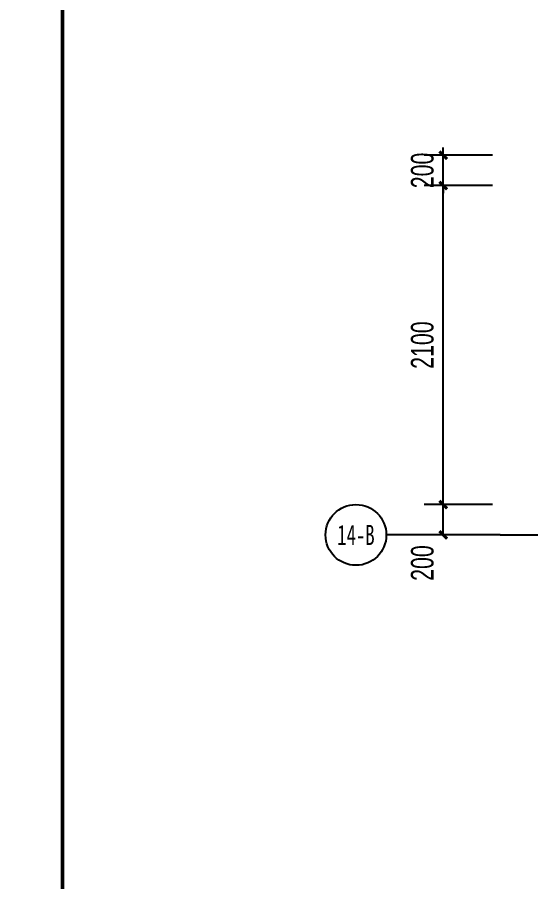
# Model space of a CAD drawing. Extents: x -26219 to 315419, y -160410 to -120810.
# Drawn here: x 274320 to 277701, y -152993 to -147301 of the extents above; entities that cross this region are included whole.
import ezdxf
from ezdxf.enums import TextEntityAlignment as Align
from ezdxf.xclip import XClip

# ---------------------------------------------------------------- set-up
doc = ezdxf.new("R2010")
doc.units = 0
doc.header["$LTSCALE"] = 1000
doc.header["$MEASUREMENT"] = 0
doc.header["$XCLIPFRAME"] = 0
doc.linetypes.add('104-14# 核心筒$0$DOTE', pattern=[2.42, 2, -0.2, 0.02, -0.2])
doc.linetypes.add('104-14# 核心筒$2$DOTE', pattern=[2.42, 2, -0.2, 0.02, -0.2])
for name, color, linetype in [('01-标注_尺寸', 124, 'Continuous'), ('104-14# 核心筒$0$01-标注_轴线坐标', 132, 'Continuous'), ('104-14# 核心筒$0$A_AXIS-轴线', 36, '104-14# 核心筒$0$DOTE'), ('104-14# 核心筒$0$AXIS_TEXT', 7, 'Continuous'), ('104-14# 核心筒$2$A_AXIS-轴线', 36, '104-14# 核心筒$2$DOTE')]:
    doc.layers.add(name, color=color, linetype=linetype)
doc.styles.add('104-14# 核心筒$0$_TCH_AXIS', font='STXIHEI_0.TTF', dxfattribs={"width": 0.75})
doc.styles.add('_TCH_DIM_T3', font='ros.shx', dxfattribs={"width": 0.705882, "bigfont": 'jd.shx'})
doc.dimstyles.new('_TCH_ARCH&&50', dxfattribs={"dimtxt": 148.75, "dimasz": 50, "dimexe": 125, "dimexo": 150, "dimgap": 63.125, "dimtad": 1, "dimdec": 0, "dimzin": 0, "dimdsep": 46, "dimtxsty": '_TCH_DIM_T3', "dimblk": 'ARCHTICK', "dimcen": 0.09, "dimclrt": 7, "dimazin": 2, "dimtfac": 1, "dimtdec": 0, "dimtix": 1, "dimtmove": 2, "dimatfit": 3, "dimfxl": 0, "dimtolj": 1, "dimtzin": 0, "dimarcsym": 0})

# ---------------------------------------------------------------- blocks, each defined once
blk = doc.blocks.new('104-14# 核心筒')
at = {"layer": '104-14# 核心筒$2$A_AXIS-轴线'}
for p, q in [((32400, 139633.6), (32400, 80554.9)), ((-9370.1, 105800), (120259.9, 105800)), ((-24839, 11750), (120259.9, 11750)), ((-24839, 7700), (120259.9, 7700))]:
    blk.add_line(p, q, dxfattribs=at)
blk = doc.blocks.new('图框-A1')
at = {"const_width": 0.5}
blk.add_lwpolyline([(766, 584), (25, 584), (25, 10), (766, 10)], close=True, dxfattribs=at)
blk = doc.blocks.new('_ArchTick')
at = {"color": 0, "linetype": 'ByBlock', "const_width": 0.4}
blk.add_lwpolyline([(-0.5, -0.5), (0.5, 0.5)], dxfattribs=at)
blk = doc.blocks.new('*D1008')
at = {"layer": '01-标注_尺寸', "color": 0, "lineweight": -2, "transparency": 16777216}
for p, q in [((277125.5, -148209.5), (277125.5, -148159.5)), ((277450, -148209.5), (277000.5, -148209.5)), ((277125.5, -148409.5), (277125.5, -148209.5)), ((277450, -148409.5), (277000.5, -148409.5)), ((277125.5, -148409.5), (277125.5, -148459.5))]:
    blk.add_line(p, q, dxfattribs=at)
at = {"layer": 'Defpoints', "color": 0, "transparency": 16777216}
for p in [(277125.5, -148209.5), (277600, -148209.5), (277600, -148409.5)]:
    blk.add_point(p, dxfattribs=at)
at = {"layer": '01-标注_尺寸', "color": 0, "lineweight": -2, "transparency": 16777216, "xscale": 50, "yscale": 50, "zscale": 50}
for p, rotation in [((277125.5, -148209.5), 270), ((277125.5, -148409.5), 90)]:
    blk.add_blockref('_ArchTick', p, dxfattribs=dict(at, rotation=rotation))
at = {"layer": '01-标注_尺寸', "color": 7, "transparency": 16777216, "insert": (276988, -148309.5), "char_height": 148.75, "attachment_point": 5, "rotation": 90, "style": '_TCH_DIM_T3'}
blk.add_mtext('\\A1;200', dxfattribs=at)
blk = doc.blocks.new('*D1009')
at = {"layer": '01-标注_尺寸', "color": 0, "lineweight": -2, "transparency": 16777216}
for p, q in [((277450, -148409.5), (277000.5, -148409.5)), ((277125.5, -150509.5), (277125.5, -148409.5)), ((277450, -150509.5), (277000.5, -150509.5))]:
    blk.add_line(p, q, dxfattribs=at)
at = {"layer": 'Defpoints', "color": 0, "transparency": 16777216}
for p in [(277125.5, -148409.5), (277600, -148409.5), (277600, -150509.5)]:
    blk.add_point(p, dxfattribs=at)
at = {"layer": '01-标注_尺寸', "color": 0, "lineweight": -2, "transparency": 16777216, "xscale": 50, "yscale": 50, "zscale": 50}
for p, rotation in [((277125.5, -148409.5), 90), ((277125.5, -150509.5), 270)]:
    blk.add_blockref('_ArchTick', p, dxfattribs=dict(at, rotation=rotation))
at = {"layer": '01-标注_尺寸', "color": 7, "transparency": 16777216, "insert": (276988, -149459.5), "char_height": 148.75, "attachment_point": 5, "rotation": 90, "style": '_TCH_DIM_T3'}
blk.add_mtext('\\A1;2100', dxfattribs=at)
blk = doc.blocks.new('*D1010')
at = {"layer": '01-标注_尺寸', "color": 0, "lineweight": -2, "transparency": 16777216}
for p, q in [((277450, -150509.5), (277000.5, -150509.5)), ((277125.5, -150709.5), (277125.5, -150509.5)), ((277450, -150709.5), (277000.5, -150709.5))]:
    blk.add_line(p, q, dxfattribs=at)
at = {"layer": 'Defpoints', "color": 0, "transparency": 16777216}
for p in [(277125.5, -150509.5), (277600, -150509.5), (277600, -150709.5)]:
    blk.add_point(p, dxfattribs=at)
at = {"layer": '01-标注_尺寸', "color": 0, "lineweight": -2, "transparency": 16777216, "xscale": 50, "yscale": 50, "zscale": 50}
for p, rotation in [((277125.5, -150509.5), 90), ((277125.5, -150709.5), 270)]:
    blk.add_blockref('_ArchTick', p, dxfattribs=dict(at, rotation=rotation))
at = {"layer": '01-标注_尺寸', "color": 7, "transparency": 16777216, "insert": (276988, -150894.5), "char_height": 148.75, "attachment_point": 5, "rotation": 90, "style": '_TCH_DIM_T3'}
blk.add_mtext('\\A1;200', dxfattribs=at)

msp = doc.modelspace()

# ---------------------------------------------------------------- linework, layer by layer
at = {"layer": '104-14# 核心筒$0$01-标注_轴线坐标'}
msp.add_line((277500.5, -150709.5), (276750.5, -150709.5), dxfattribs=at)
msp.add_circle((276550.5, -150709.5), 200, dxfattribs=at)
at = {"layer": '104-14# 核心筒$0$A_AXIS-轴线'}
msp.add_line((277500.5, -150709.5), (284502.7, -150709.5), dxfattribs=at)

# ---------------------------------------------------------------- block references
at = {"xscale": 50, "yscale": 50, "zscale": 50}
msp.add_blockref('图框-A1', (273367.6, -156062.5), dxfattribs=at)
ref = msp.add_blockref('104-14# 核心筒', (243788.7, -236343.4))
XClip(ref).set_block_clipping_path([(32000, 95800), (42400, 107298.7390783391)])
ref = msp.add_blockref('104-14# 核心筒', (201591, -159600))
XClip(ref).set_block_clipping_path([(32000, 6700), (42400, 18198.7390783391)])
ref = msp.add_blockref('104-14# 核心筒', (162825.3, -253650))
XClip(ref).set_block_clipping_path([(94442.2879467641, 101022.6274729816), (105150.0000113929, 111550)])

# ---------------------------------------------------------------- texts
at = {"layer": '104-14# 核心筒$0$AXIS_TEXT', "style": '104-14# 核心筒$0$_TCH_AXIS', "width": 0.916172}
msp.add_text('14-B', height=133, dxfattribs=at).set_placement((276427.3, -150776), (276673.7, -150776), align=Align.FIT)

# ---------------------------------------------------------------- dimensions: what is measured, and where the dimension line sits
at = {"layer": '01-标注_尺寸'}
for p1, p2, picture, middle in [((277600, -148409.5), (277600, -148209.5), '*D1008', (276988, -148309.5)), ((277600, -150509.5), (277600, -148409.5), '*D1009', (276988, -149459.5))]:
    dim = msp.add_aligned_dim(p1=p1, p2=p2, distance=474.5, dimstyle='_TCH_ARCH&&50', dxfattribs=at)
    dim.commit()
    dim.dimension.update_dxf_attribs({"geometry": picture, "text_midpoint": middle})
dim = msp.add_linear_dim(base=(277125.5, -150509.5), p1=(277600, -150709.5), p2=(277600, -150509.5), angle=90, dimstyle='_TCH_ARCH&&50', dxfattribs=at)
dim.commit()
dim.dimension.update_dxf_attribs({"geometry": '*D1010', "text_midpoint": (276988, -150894.5), "dimtype": 161})

doc.saveas('drawing.dxf')
